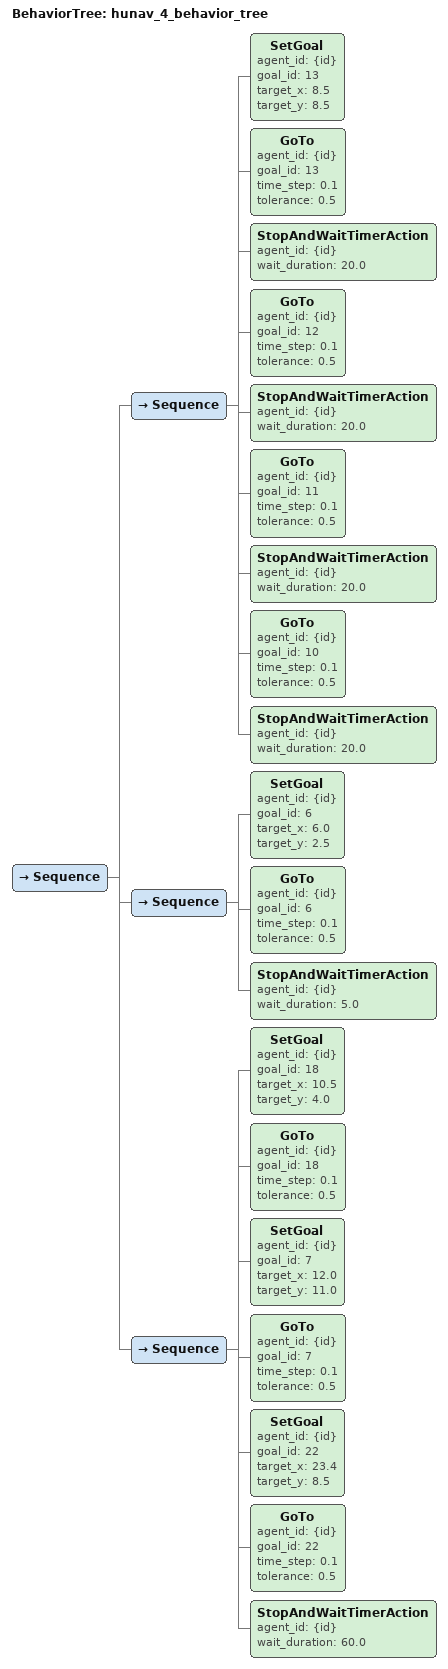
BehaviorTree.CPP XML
<?xml version='1.0' encoding='UTF-8'?>
<root main_tree_to_execute="hunav_4_behavior_tree" BTCPP_format="4">
    <include ros_pkg="arena_simulation_setup" path="configs/hunav/behavior_trees/BTRegularNav.xml" />
    <BehaviorTree ID="hunav_4_behavior_tree">
        <Sequence>
            <Sequence>
                <SetGoal agent_id="{id}" goal_id="13" target_x="8.5" target_y="8.5" />
                <GoTo agent_id="{id}" goal_id="13" time_step="0.1" tolerance="0.5" />
                <StopAndWaitTimerAction agent_id="{id}" wait_duration="20.0" />
                <GoTo agent_id="{id}" goal_id="12" time_step="0.1" tolerance="0.5" />
                <StopAndWaitTimerAction agent_id="{id}" wait_duration="20.0" />
                <GoTo agent_id="{id}" goal_id="11" time_step="0.1" tolerance="0.5" />
                <StopAndWaitTimerAction agent_id="{id}" wait_duration="20.0" />
                <GoTo agent_id="{id}" goal_id="10" time_step="0.1" tolerance="0.5" />
                <StopAndWaitTimerAction agent_id="{id}" wait_duration="20.0" />
            </Sequence>
            <Sequence>
                <SetGoal agent_id="{id}" goal_id="6" target_x="6.0" target_y="2.5" />
                <GoTo agent_id="{id}" goal_id="6" time_step="0.1" tolerance="0.5" />
                <StopAndWaitTimerAction agent_id="{id}" wait_duration="5.0" />
            </Sequence>
            <Sequence>
                <SetGoal agent_id="{id}" goal_id="18" target_x="10.5" target_y="4.0" />
                <GoTo agent_id="{id}" goal_id="18" time_step="0.1" tolerance="0.5" />
                <SetGoal agent_id="{id}" goal_id="7" target_x="12.0" target_y="11.0" />
                <GoTo agent_id="{id}" goal_id="7" time_step="0.1" tolerance="0.5" />
                <SetGoal agent_id="{id}" goal_id="22" target_x="23.4" target_y="8.5" />
                <GoTo agent_id="{id}" goal_id="22" time_step="0.1" tolerance="0.5" />
                <StopAndWaitTimerAction agent_id="{id}" wait_duration="60.0" />
            </Sequence>
        </Sequence>
    </BehaviorTree>
</root>
